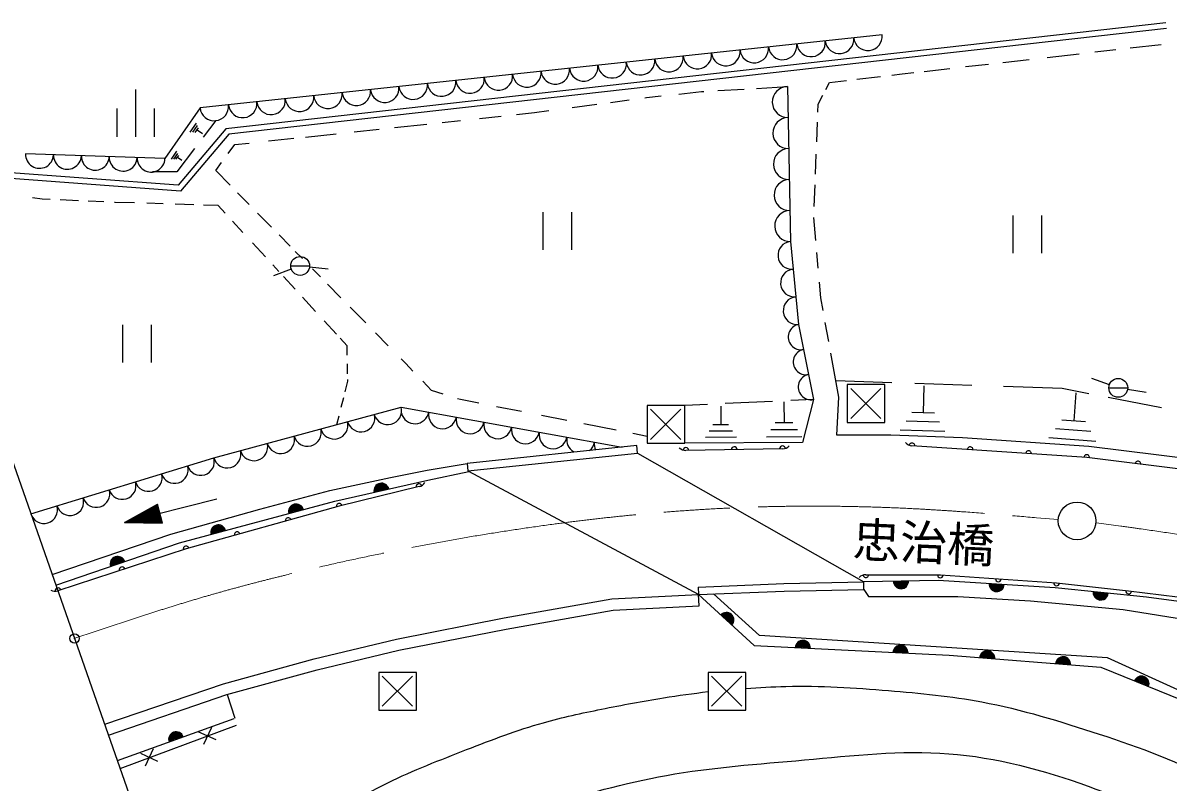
# Model space of a CAD drawing. Units: millimetres, scale not verified. Extents: x 40000 to 680000, y 20000 to 380000.
# Drawn here: x 318508 to 379191, y 294636 to 334863 of the extents above; entities that cross this region are included whole.
import ezdxf
from ezdxf.enums import TextEntityAlignment as Align

# ---------------------------------------------------------------- set-up
doc = ezdxf.new("R2010")
doc.units = ezdxf.units.MM
doc.header["$LTSCALE"] = 1000
doc.header["$PDMODE"] = 32
doc.header["$PDSIZE"] = 500
doc.linetypes.add('CHAIN', pattern=[18.5, 12, -1.5, 3.5, -1.5])
for name, color, linetype, lineweight in [('M-BGD', 7, 'Continuous', 25), ('M-BMK', 2, 'CHAIN', 13), ('M-BMK-SRVR', 3, 'Continuous', 25)]:
    doc.layers.add(name, color=color, linetype=linetype, lineweight=lineweight)
doc.layers.add('M-OTRS', color=6, linetype='Continuous')
doc.layers.add('M-STR-STR1', color=1, linetype='Continuous')
doc.styles.add('ＭＳ ゴシック', font='')
doc.styles.get('ＭＳ ゴシック').set_extended_font_data('MS Gothic')

msp = doc.modelspace()

# ---------------------------------------------------------------- linework, layer by layer
at = {"layer": 'M-BGD'}
for p, q in [((379072, 334863), (329261, 329246)), ((379106, 334565), (329413, 328961)), ((364037, 334234), (327894, 330355)), ((372787, 333037), (374487, 333230)), ((375304, 333323), (376420, 333449)), ((377179, 333535), (378815, 333721)), ((368459, 332545), (369666, 332682)), ((370440, 332770), (371831, 332928)), ((362705, 331879), (363958, 332028)), ((364555, 332099), (365091, 332163)), ((365091, 332163), (365710, 332233)), ((366257, 332295), (367624, 332450)), ((324479, 331334), (324479, 328834)), ((355325, 331274), (356735, 331356)), ((357389, 331394), (359023, 331489)), ((359023, 331489), (359182, 323279)), ((361050, 331334), (361243, 331704)), ((361243, 331704), (362148, 331812)), ((349645, 330650), (350635, 330783)), ((351463, 330894), (351555, 330906)), ((351555, 330906), (352334, 330991)), ((353268, 331093), (354468, 331224)), ((354468, 331224), (354598, 331232)), ((360647, 330559), (360890, 331026)), ((323479, 330334), (323479, 328834)), ((325479, 328834), (325479, 330334)), ((327894, 330355), (326037, 327674)), ((345623, 330112), (346381, 330213)), ((347606, 330377), (348927, 330554)), ((360631, 330135), (360647, 330559)), ((327365, 329069), (327705, 329559)), ((328733, 329684), (328069, 328817)), ((340722, 329589), (341693, 329693)), ((342705, 329801), (343853, 329923)), ((344665, 330010), (345623, 330112)), ((360571, 328563), (360611, 329608)), ((329261, 329246), (326737, 326262)), ((329413, 328961), (326867, 325952)), ((327505, 329069), (327765, 329429)), ((327645, 329059), (327815, 329299)), ((328025, 328979), (327735, 329179)), ((333477, 328816), (335104, 328990)), ((336067, 329093), (337395, 329234)), ((338207, 329321), (339916, 329503)), ((329383, 327937), (329734, 328417)), ((329734, 328417), (330506, 328499)), ((331515, 328607), (332866, 328751)), ((326037, 327674), (318652, 327921)), ((326385, 327649), (326665, 328059)), ((326505, 327649), (326715, 327949)), ((326615, 327639), (326765, 327839)), ((327602, 328208), (326658, 326975)), ((326935, 327569), (326695, 327739)), ((360506, 326854), (360546, 327904)), ((328727, 327040), (329039, 327467)), ((326867, 325952), (316294, 326743)), ((326737, 326262), (316317, 327043)), ((326658, 326975), (325384, 326964)), ((329484, 326272), (328727, 327040)), ((360440, 325143), (360484, 326276)), ((319533, 325526), (319025, 325603)), ((319954, 325507), (319533, 325526)), ((321446, 325441), (320486, 325484)), ((322789, 325381), (321959, 325418)), ((323391, 325354), (323367, 325355)), ((324424, 325323), (323391, 325354)), ((325948, 325278), (325068, 325304)), ((327572, 325230), (326578, 325259)), ((330491, 325248), (329884, 325864)), ((328852, 325191), (328083, 325214)), ((329223, 324788), (328852, 325191)), ((331678, 324042), (330943, 324790)), ((346080, 322834), (346080, 324834)), ((347580, 324834), (347580, 322834)), ((370985, 322659), (370985, 324659)), ((372485, 324659), (372485, 322659)), ((330170, 323759), (329622, 324354)), ((360523, 323334), (360418, 324557)), ((332672, 323032), (332079, 323635)), ((331357, 322468), (330679, 323205)), ((359182, 323279), (359606, 318883)), ((333318, 322377), (332943, 322757)), ((360649, 321872), (360577, 322705)), ((332072, 321690), (331748, 322042)), ((332725, 321819), (331785, 321469)), ((332698, 321986), (333698, 321986)), ((333695, 321939), (334685, 321839)), ((334273, 321406), (333847, 321839)), ((332938, 320748), (332313, 321429)), ((335358, 320304), (334647, 321027)), ((360785, 320297), (360713, 321133)), ((334013, 319579), (333325, 320327)), ((336674, 318967), (335848, 319806)), ((360907, 319625), (360785, 320297)), ((323806, 316871), (323806, 318871)), ((325306, 318871), (325306, 316871)), ((335119, 318377), (334474, 319079)), ((359606, 318883), (360400, 314911)), ((361208, 317976), (361024, 318988)), ((335686, 317760), (335325, 318153)), ((337862, 317761), (337190, 318443)), ((335696, 317255), (335686, 317760)), ((335715, 316271), (335705, 316806)), ((338791, 316818), (338546, 317067)), ((339175, 316418), (338791, 316818)), ((361747, 315028), (361320, 317367)), ((335582, 315317), (335723, 315880)), ((335723, 315880), (335721, 315976)), ((340168, 315388), (339696, 315877)), ((361583, 315923), (364560, 315818)), ((362186, 315696), (362186, 313696)), ((364186, 315696), (362186, 315696)), ((364186, 313696), (364186, 315696)), ((365770, 315776), (368798, 315669)), ((366255, 315629), (366215, 314199)), ((370461, 315610), (373579, 315501)), ((376085, 315689), (375145, 316019)), ((335376, 314494), (335508, 315019)), ((340775, 315195), (340168, 315388)), ((341699, 314901), (341543, 314951)), ((361631, 313015), (361747, 315028)), ((362376, 315496), (363976, 313896)), ((363976, 315496), (362376, 313896)), ((373579, 315501), (374995, 315225)), ((374295, 315269), (374195, 313779)), ((376007, 315028), (378842, 314477)), ((376051, 315524), (377051, 315524)), ((377045, 315449), (378035, 315299)), ((328621, 311825), (338548, 314503)), ((338548, 314503), (350263, 312386)), ((342665, 314711), (341699, 314901)), ((344923, 314266), (343606, 314526)), ((351579, 314594), (351579, 312594)), ((353579, 314594), (351579, 314594)), ((351769, 314394), (353369, 312794)), ((353369, 314394), (351769, 312794)), ((354787, 314650), (353579, 314594)), ((353579, 312594), (353579, 314594)), ((355485, 314549), (355495, 313559)), ((358232, 314810), (355726, 314694)), ((358835, 314789), (358845, 313669)), ((360400, 314911), (359200, 314855)), ((360400, 314911), (359818, 312633)), ((335150, 313586), (335263, 314042)), ((347326, 313793), (345995, 314055)), ((367085, 313699), (365305, 313759)), ((366805, 314179), (365615, 314219)), ((374815, 313729), (373565, 313819)), ((349945, 313277), (348238, 313613)), ((356115, 313239), (354875, 313229)), ((355905, 313559), (355075, 313559)), ((359545, 313299), (358145, 313299)), ((359305, 313669), (358375, 313669)), ((362186, 313696), (364186, 313696)), ((367365, 313209), (364985, 313289)), ((375095, 313209), (373225, 313349)), ((351579, 312955), (350822, 313104)), ((351579, 312594), (353579, 312594)), ((359818, 312633), (353579, 312594)), ((356315, 312909), (354675, 312899)), ((359785, 312929), (357915, 312919)), ((364496, 313012), (361631, 313015)), ((368298, 312875), (364496, 313012)), ((374987, 312417), (368298, 312875)), ((375365, 312689), (372875, 312869)), ((351040, 312468), (342042, 311521)), ((342084, 311124), (351082, 312070)), ((351082, 312070), (351040, 312468)), ((351082, 312070), (363060, 305245)), ((358758, 312296), (353644, 312211)), ((374879, 311833), (365617, 312453)), ((383234, 311409), (374987, 312417)), ((318930, 308855), (328621, 311825)), ((339922, 311158), (342042, 311521)), ((342042, 311521), (342084, 311124)), ((385754, 310468), (374879, 311833)), ((334766, 310081), (337980, 310774)), ((337980, 310774), (339922, 311158)), ((339974, 310626), (342136, 311092)), ((354315, 304573), (342136, 311092)), ((335044, 309522), (339974, 310626)), ((339500, 310291), (335274, 309248)), ((328776, 309626), (323897, 308384)), ((326802, 307313), (335044, 309522)), ((331070, 309094), (334766, 310081)), ((323897, 308384), (325641, 309363)), ((324932, 308371), (324800, 308891)), ((324984, 308371), (324845, 308916)), ((325036, 308370), (324890, 308941)), ((325087, 308369), (324935, 308967)), ((325139, 308369), (324981, 308992)), ((325191, 308368), (325026, 309017)), ((325243, 308367), (325071, 309043)), ((325295, 308367), (325116, 309068)), ((325346, 308366), (325161, 309093)), ((325398, 308366), (325206, 309119)), ((325450, 308365), (325252, 309144)), ((325502, 308364), (325297, 309169)), ((325553, 308364), (325342, 309195)), ((325605, 308363), (325387, 309220)), ((325657, 308362), (325432, 309245)), ((325709, 308362), (325477, 309270)), ((325760, 308361), (325522, 309296)), ((325812, 308360), (325568, 309321)), ((325864, 308360), (325613, 309346)), ((325897, 308359), (325641, 309363)), ((326345, 307771), (331070, 309094)), ((335274, 309248), (327159, 306994)), ((323897, 308384), (325897, 308359)), ((323949, 308384), (323942, 308410)), ((324001, 308383), (323987, 308435)), ((324052, 308382), (324032, 308460)), ((324104, 308382), (324078, 308486)), ((324156, 308381), (324123, 308511)), ((324208, 308380), (324168, 308536)), ((324259, 308380), (324213, 308562)), ((324311, 308379), (324258, 308587)), ((324363, 308379), (324303, 308612)), ((324415, 308378), (324349, 308638)), ((324466, 308377), (324394, 308663)), ((324518, 308377), (324439, 308688)), ((324570, 308376), (324484, 308713)), ((324622, 308375), (324529, 308739)), ((324673, 308375), (324574, 308764)), ((324725, 308374), (324619, 308789)), ((324777, 308373), (324665, 308815)), ((324829, 308373), (324710, 308840)), ((324880, 308372), (324755, 308865)), ((320060, 305632), (326345, 307771)), ((320256, 305074), (326802, 307313)), ((327159, 306994), (320361, 304774)), ((358835, 305155), (363060, 305245)), ((367014, 305321), (363060, 305245)), ((363069, 304845), (363060, 305245)), ((363173, 305627), (367124, 305611)), ((373204, 304934), (367014, 305321)), ((367124, 305611), (373280, 305193)), ((354298, 304973), (358835, 305155)), ((354298, 304973), (354315, 304573)), ((354315, 304573), (358847, 304756)), ((358847, 304756), (363069, 304845)), ((363069, 304845), (363317, 304477)), ((378040, 304428), (373204, 304934)), ((373280, 305193), (377100, 304764)), ((377100, 304764), (381977, 304172)), ((344014, 303337), (349723, 304338)), ((349723, 304338), (354315, 304573)), ((354345, 303974), (354315, 304573)), ((354315, 304573), (357251, 301876)), ((357548, 302409), (355094, 304604)), ((363317, 304477), (368058, 304477)), ((368058, 304477), (371897, 304244)), ((371897, 304244), (376804, 303776)), ((382961, 303781), (378040, 304428)), ((344123, 302747), (349791, 303740)), ((349791, 303740), (354345, 303974)), ((376804, 303776), (385151, 302441)), ((338304, 302218), (344014, 303337)), ((333948, 301159), (338304, 302218)), ((338433, 301632), (344123, 302747)), ((375978, 301213), (357548, 302409)), ((334099, 300578), (338433, 301632)), ((357251, 301876), (367597, 301359)), ((329138, 299843), (333948, 301159)), ((367597, 301359), (375634, 300722)), ((380088, 299342), (375978, 301213)), ((329315, 299269), (334099, 300578)), ((337363, 300451), (337363, 298451)), ((339363, 300451), (337363, 300451)), ((339363, 298451), (339363, 300451)), ((354812, 300451), (354812, 298451)), ((356812, 300451), (354812, 300451)), ((356812, 298451), (356812, 300451)), ((375634, 300722), (379929, 298979)), ((322842, 297698), (329138, 299843)), ((337553, 300251), (339153, 298651)), ((339153, 300251), (337553, 298651)), ((355002, 300251), (356602, 298651)), ((356602, 300251), (355002, 298651)), ((323036, 297130), (329315, 299269)), ((329328, 299274), (329747, 298018)), ((323514, 295782), (329695, 297999)), ((337363, 298451), (339363, 298451)), ((354812, 298451), (356812, 298451)), ((323660, 295365), (329832, 297652)), ((328498, 297535), (328080, 296626)), ((328743, 296871), (327835, 297289)), ((325658, 295728), (324749, 296146)), ((325412, 296391), (324995, 295483))]:
    msp.add_line(p, q, dxfattribs=at)
for centre in [(333198, 321986), (376551, 315524)]:
    msp.add_circle(centre, 500, dxfattribs=at)
for centre, radius, start, end in [((360272, 333830), 757, 186.12474, 6.12474), ((361778, 333991), 757, 186.12474, 6.12474), ((363284, 334153), 757, 186.12474, 6.12474), ((354248, 333183), 757, 186.12474, 6.12474), ((355754, 333345), 757, 186.12474, 6.12474), ((357260, 333507), 757, 186.12474, 6.12474), ((358766, 333668), 757, 186.12474, 6.12474), ((348224, 332537), 757, 186.12474, 6.12474), ((349730, 332699), 757, 186.12474, 6.12474), ((351236, 332860), 757, 186.12474, 6.12474), ((352742, 333022), 757, 186.12474, 6.12474), ((342200, 331891), 757, 186.12474, 6.12474), ((343706, 332052), 757, 186.12474, 6.12474), ((345212, 332214), 757, 186.12474, 6.12474), ((346718, 332375), 757, 186.12474, 6.12474), ((337683, 331406), 757, 186.12474, 6.12474), ((339189, 331567), 757, 186.12474, 6.12474), ((340694, 331729), 757, 186.12474, 6.12474), ((359039, 330668), 821, 91.10881, 271.10881), ((331659, 330759), 757, 186.12474, 6.12474), ((333165, 330921), 757, 186.12474, 6.12474), ((334671, 331083), 757, 186.12474, 6.12474), ((336177, 331244), 757, 186.12474, 6.12474), ((328647, 330436), 757, 186.12474, 6.12474), ((330153, 330598), 757, 186.12474, 6.12474), ((359071, 329026), 821, 91.10881, 271.10881), ((319390, 327896), 739, 178.08019, 358.08019), ((320867, 327847), 739, 178.08019, 358.08019), ((322345, 327797), 739, 178.08019, 358.08019), ((323822, 327748), 739, 178.08019, 358.08019), ((325299, 327698), 739, 178.08019, 358.08019), ((359103, 327384), 821, 91.10881, 271.10881), ((359134, 325742), 821, 91.10881, 271.10881), ((359166, 324100), 821, 91.10881, 271.10881), ((359253, 322547), 736, 95.50548, 275.50548), ((359394, 321081), 736, 95.50548, 275.50548), ((359535, 319616), 736, 95.50548, 275.50548), ((359738, 318221), 675, 101.30993, 281.30993), ((360003, 316897), 675, 101.30993, 281.30993), ((360268, 315573), 675, 101.30993, 281.30993), ((337839, 314311), 734, 195.09406, 15.09406), ((335002, 313546), 734, 195.09406, 15.09406), ((336421, 313929), 734, 195.09406, 15.09406), ((339280, 314370), 744, 194.92693, 349.75701), ((340744, 314106), 744, 169.75701, 349.75701), ((342209, 313841), 744, 169.75701, 349.75701), ((333584, 313164), 734, 195.09406, 15.09406), ((343673, 313577), 744, 169.75701, 349.75701), ((345137, 313312), 744, 169.75701, 349.75701), ((346602, 313047), 744, 169.75701, 349.75701), ((330748, 312399), 734, 195.09406, 15.09406), ((332166, 312781), 734, 195.09406, 15.09406), ((348066, 312783), 744, 169.75701, 238.90987), ((348066, 312783), 744, 309.05356, 349.75701), ((349530, 312518), 744, 169.75701, 202.24944), ((365651, 312952), 500, 221.16895, 266.16895), ((365617, 312453), 150, 356.16895, 176.16895), ((329330, 312016), 734, 195.09406, 15.09406), ((353635, 312711), 500, 225.95484, 270.95484), ((353644, 312211), 150, 0.95484, 180.95484), ((356201, 312253), 150, 0.95484, 180.95484), ((358758, 312296), 150, 0.95484, 180.95484), ((358750, 312796), 500, 270.95484, 315.95484), ((368705, 312246), 150, 356.16895, 176.16895), ((371792, 312039), 150, 356.16895, 176.16895), ((374879, 311833), 150, 352.84817, 176.16895), ((326544, 311189), 724, 197.04239, 17.04239), ((327928, 311613), 724, 197.04239, 17.04239), ((377598, 311491), 150, 352.84817, 172.84817), ((325160, 310764), 724, 197.04239, 17.04239), ((322391, 309916), 724, 197.04239, 17.04239), ((323775, 310340), 724, 197.04239, 17.04239), ((337509, 310074), 400, 12.62446, 192.62446), ((337509, 310074), 400, 12.62446, 192.62446), ((337509, 310074), 350, 12.62446, 192.62446), ((337509, 310074), 300, 12.62446, 192.62446), ((337509, 310074), 250, 12.62446, 192.62446), ((337509, 310074), 200, 12.62446, 192.62446), ((337509, 310074), 150, 12.62446, 192.62446), ((337509, 310074), 100, 12.62446, 192.62446), ((337509, 310074), 50, 12.62446, 192.62446), ((339500, 310291), 150, 13.85635, 193.85635), ((339381, 310776), 500, 283.85635, 328.85635), ((321007, 309491), 724, 197.04239, 17.04239), ((319622, 309067), 724, 197.04239, 17.04239), ((332984, 308970), 400, 14.99868, 194.99868), ((332984, 308970), 400, 14.99868, 194.99868), ((332984, 308970), 350, 14.99868, 194.99868), ((332984, 308970), 300, 14.99868, 194.99868), ((332984, 308970), 250, 14.99868, 194.99868), ((332984, 308970), 200, 14.99868, 194.99868), ((332984, 308970), 150, 14.99868, 194.99868), ((332984, 308970), 100, 14.99868, 194.99868), ((332984, 308970), 50, 14.99868, 194.99868), ((335274, 309248), 150, 13.85635, 195.52411), ((332569, 308497), 150, 15.52411, 195.52411), ((328862, 307865), 400, 14.99868, 194.99868), ((328862, 307865), 400, 14.99868, 194.99868), ((328862, 307865), 350, 14.99868, 194.99868), ((328862, 307865), 300, 14.99868, 194.99868), ((328862, 307865), 250, 14.99868, 194.99868), ((328862, 307865), 200, 14.99868, 194.99868), ((328862, 307865), 150, 14.99868, 194.99868), ((328862, 307865), 100, 14.99868, 194.99868), ((328862, 307865), 50, 14.99868, 194.99868), ((329864, 307745), 150, 15.52411, 195.52411), ((327159, 306994), 150, 15.52411, 198.08649), ((323529, 306194), 400, 18.88914, 198.88914), ((323529, 306194), 400, 18.88914, 198.88914), ((323529, 306194), 350, 18.88914, 198.88914), ((323529, 306194), 300, 18.88914, 198.88914), ((323529, 306194), 250, 18.88914, 198.88914), ((323529, 306194), 200, 18.88914, 198.88914), ((323529, 306194), 150, 18.88914, 198.88914), ((323529, 306194), 100, 18.88914, 198.88914), ((323529, 306194), 50, 18.88914, 198.88914), ((323760, 305884), 150, 18.08649, 198.08649), ((363171, 305127), 500, 89.75774, 134.75774), ((363173, 305627), 150, 179.75774, 359.75774), ((365037, 305283), 400, 181.09433, 1.09433), ((365037, 305283), 400, 181.09433, 1.09433), ((365037, 305283), 350, 181.09433, 1.09433), ((365037, 305283), 300, 181.09433, 1.09433), ((365037, 305283), 250, 181.09433, 1.09433), ((365037, 305283), 200, 181.09433, 1.09433), ((365037, 305283), 150, 181.09433, 1.09433), ((365037, 305283), 100, 181.09433, 1.09433), ((365037, 305283), 50, 181.09433, 1.09433), ((367124, 305611), 150, 179.75774, 356.11885), ((370202, 305402), 150, 176.11885, 356.11885), ((320206, 305249), 500, 243.08649, 288.08649), ((320361, 304774), 150, 18.08649, 198.08649), ((370109, 305127), 400, 176.42569, 356.42569), ((370109, 305127), 400, 176.42569, 356.42569), ((370109, 305127), 350, 176.42569, 356.42569), ((370109, 305127), 300, 176.42569, 356.42569), ((370109, 305127), 250, 176.42569, 356.42569), ((370109, 305127), 200, 176.42569, 356.42569), ((370109, 305127), 150, 176.42569, 356.42569), ((370109, 305127), 100, 176.42569, 356.42569), ((370109, 305127), 50, 176.42569, 356.42569), ((373280, 305193), 150, 176.11885, 353.59194), ((375622, 304681), 400, 174.02568, 354.02568), ((375622, 304681), 400, 174.02568, 354.02568), ((375622, 304681), 350, 174.02568, 354.02568), ((375622, 304681), 300, 174.02568, 354.02568), ((375622, 304681), 250, 174.02568, 354.02568), ((375622, 304681), 200, 174.02568, 354.02568), ((375622, 304681), 150, 174.02568, 354.02568), ((375622, 304681), 100, 174.02568, 354.02568), ((375622, 304681), 50, 174.02568, 354.02568), ((377100, 304764), 150, 173.59194, 353.07888), ((355783, 303224), 400, 317.43076, 137.43076), ((355783, 303224), 400, 317.43076, 137.43076), ((355783, 303224), 350, 317.43076, 137.43076), ((355783, 303224), 300, 317.43076, 137.43076), ((355783, 303224), 250, 317.43076, 137.43076), ((355783, 303224), 200, 317.43076, 137.43076), ((355783, 303224), 150, 317.43076, 137.43076), ((355783, 303224), 100, 317.43076, 137.43076), ((355783, 303224), 50, 317.43076, 137.43076), ((359837, 301747), 400, 357.13759, 177.13759), ((359837, 301747), 400, 357.13759, 177.13759), ((359837, 301747), 350, 357.13759, 177.13759), ((359837, 301747), 300, 357.13759, 177.13759), ((359837, 301747), 250, 357.13759, 177.13759), ((359837, 301747), 200, 357.13759, 177.13759), ((359837, 301747), 150, 357.13759, 177.13759), ((359837, 301747), 100, 357.13759, 177.13759), ((359837, 301747), 50, 357.13759, 177.13759), ((365010, 301488), 400, 357.13759, 177.13759), ((365010, 301488), 400, 357.13759, 177.13759), ((365010, 301488), 350, 357.13759, 177.13759), ((365010, 301488), 300, 357.13759, 177.13759), ((365010, 301488), 250, 357.13759, 177.13759), ((365010, 301488), 200, 357.13759, 177.13759), ((365010, 301488), 150, 357.13759, 177.13759), ((369606, 301199), 400, 355.47118, 175.47118), ((369606, 301199), 400, 355.47118, 175.47118), ((365010, 301488), 100, 357.13759, 177.13759), ((365010, 301488), 50, 357.13759, 177.13759), ((369606, 301199), 350, 355.47118, 175.47118), ((369606, 301199), 300, 355.47118, 175.47118), ((369606, 301199), 250, 355.47118, 175.47118), ((369606, 301199), 200, 355.47118, 175.47118), ((369606, 301199), 150, 355.47118, 175.47118), ((369606, 301199), 100, 355.47118, 175.47118), ((369606, 301199), 50, 355.47118, 175.47118), ((373625, 300881), 400, 355.47118, 175.47118), ((373625, 300881), 400, 355.47118, 175.47118), ((373625, 300881), 350, 355.47118, 175.47118), ((373625, 300881), 300, 355.47118, 175.47118), ((373625, 300881), 250, 355.47118, 175.47118), ((373625, 300881), 200, 355.47118, 175.47118), ((373625, 300881), 150, 355.47118, 175.47118), ((373625, 300881), 100, 355.47118, 175.47118), ((373625, 300881), 50, 355.47118, 175.47118), ((377782, 299850), 400, 337.90947, 157.90947), ((377782, 299850), 400, 337.90947, 157.90947), ((377782, 299850), 350, 337.90947, 157.90947), ((377782, 299850), 300, 337.90947, 157.90947), ((377782, 299850), 250, 337.90947, 157.90947), ((377782, 299850), 200, 337.90947, 157.90947), ((377782, 299850), 150, 337.90947, 157.90947), ((377782, 299850), 100, 337.90947, 157.90947), ((377782, 299850), 50, 337.90947, 157.90947), ((326631, 296900), 400, 19.73422, 199.73422), ((326631, 296900), 400, 19.73422, 199.73422), ((326631, 296900), 350, 19.73422, 199.73422), ((326631, 296900), 300, 19.73422, 199.73422), ((326631, 296900), 250, 19.73422, 199.73422), ((326631, 296900), 200, 19.73422, 199.73422), ((326631, 296900), 150, 19.73422, 199.73422), ((326631, 296900), 100, 19.73422, 199.73422), ((326631, 296900), 50, 19.73422, 199.73422)]:
    msp.add_arc(centre, radius, start, end, dxfattribs=at)
for points, knots in [([(326076, 288477), (327222, 288986), (328368, 289495), (329496, 290040), (330839, 290687), (332157, 291385), (333452, 292127), (334911, 292964), (336342, 293857), (337846, 294599), (339198, 295266), (340610, 295812), (342021, 296357), (343364, 296876), (344706, 297394), (346087, 297785), (347098, 298072), (348130, 298291), (349163, 298500), (350259, 298721), (351356, 298931), (352459, 299104), (353241, 299226), (354027, 299330), (354812, 299434)], [0, 0, 0, 0, 1, 1, 1, 2, 2, 2, 3, 3, 3, 4, 4, 4, 5, 5, 5, 6, 6, 6, 7, 7, 7, 8, 8, 8, 8]), ([(356812, 299598), (357522, 299644), (358232, 299689), (358942, 299708), (360754, 299758), (362568, 299638), (364380, 299488), (366039, 299352), (367697, 299190), (369324, 298884), (371428, 298489), (373481, 297855), (375532, 297181), (377697, 296470), (379859, 295714), (381795, 294544), (383084, 293765), (384273, 292802), (385585, 292072), (387123, 291216), (388831, 290680), (390529, 290149), (392373, 289574), (394205, 289005), (396078, 288611), (398064, 288193), (400096, 287972), (402121, 287732), (404466, 287455), (406803, 287153), (409152, 286963), (409647, 286923), (410141, 286888), (410636, 286853)], [0, 0, 0, 0, 1, 1, 1, 2, 2, 2, 3, 3, 3, 4, 4, 4, 5, 5, 5, 6, 6, 6, 7, 7, 7, 8, 8, 8, 9, 9, 9, 10, 10, 10, 11, 11, 11, 11]), ([(326963, 285948), (328872, 286872), (330782, 287795), (332719, 288661), (334582, 289494), (336471, 290274), (338390, 290963), (340901, 291863), (343463, 292608), (346034, 293346), (348210, 293971), (350391, 294592), (352609, 294990), (355017, 295422), (357468, 295589), (359924, 295812), (362476, 296043), (365033, 296333), (367567, 296141), (370083, 295950), (372575, 295283), (374964, 294415), (377106, 293636), (379166, 292695), (381211, 291702), (383674, 290506), (386117, 289234), (388690, 288333), (391492, 287351), (394448, 286810), (397402, 286360), (400962, 285818), (404519, 285408), (408086, 285045), (411568, 284691), (415059, 284382), (418555, 284184), (421785, 284001), (425019, 283913), (428253, 283824)], [0, 0, 0, 0, 1, 1, 1, 2, 2, 2, 3, 3, 3, 4, 4, 4, 5, 5, 5, 6, 6, 6, 7, 7, 7, 8, 8, 8, 9, 9, 9, 10, 10, 10, 11, 11, 11, 12, 12, 12, 13, 13, 13, 13])]:
    msp.add_open_spline(points, degree=3, knots=knots, dxfattribs=at)
at = {"layer": 'M-BMK'}
for points, knots in [([(321265, 302255), (323546, 303022), (325828, 303790), (328138, 304462), (330177, 305056), (332238, 305576), (334309, 306052), (338381, 306986), (342493, 307750), (346635, 308304), (349799, 308728), (352980, 309028), (356169, 309168), (359468, 309311), (362776, 309282), (366073, 309103), (368506, 308970), (370933, 308756), (373359, 308542)], [0, 0, 0, 0, 1, 1, 1, 2, 2, 2, 3, 3, 3, 4, 4, 4, 5, 5, 5, 6, 6, 6, 6]), ([(375401, 308367), (376085, 308277), (376770, 308188), (377454, 308093), (378560, 307940), (379665, 307772), (380770, 307602), (382613, 307319), (384455, 307030), (386297, 306742)], [0, 0, 0, 0, 1, 1, 1, 2, 2, 2, 3, 3, 3, 3])]:
    msp.add_open_spline(points, degree=3, knots=knots, dxfattribs=at)
at = {"layer": 'M-BMK-SRVR'}
msp.add_line((312549, 327051), (335359, 262007), dxfattribs=at)
msp.add_circle((374369, 308474), 1000, dxfattribs=at)
at = {"layer": 'M-OTRS'}
msp.add_point((321246, 302249), dxfattribs=at)

# ---------------------------------------------------------------- texts
at = {"layer": 'M-STR-STR1', "style": 'ＭＳ ゴシック'}
msp.add_text('忠治橋', height=1833, rotation=357.397, dxfattribs=at).set_placement((362422, 306035), align=Align.BOTTOM_LEFT)

doc.saveas('drawing.dxf')
